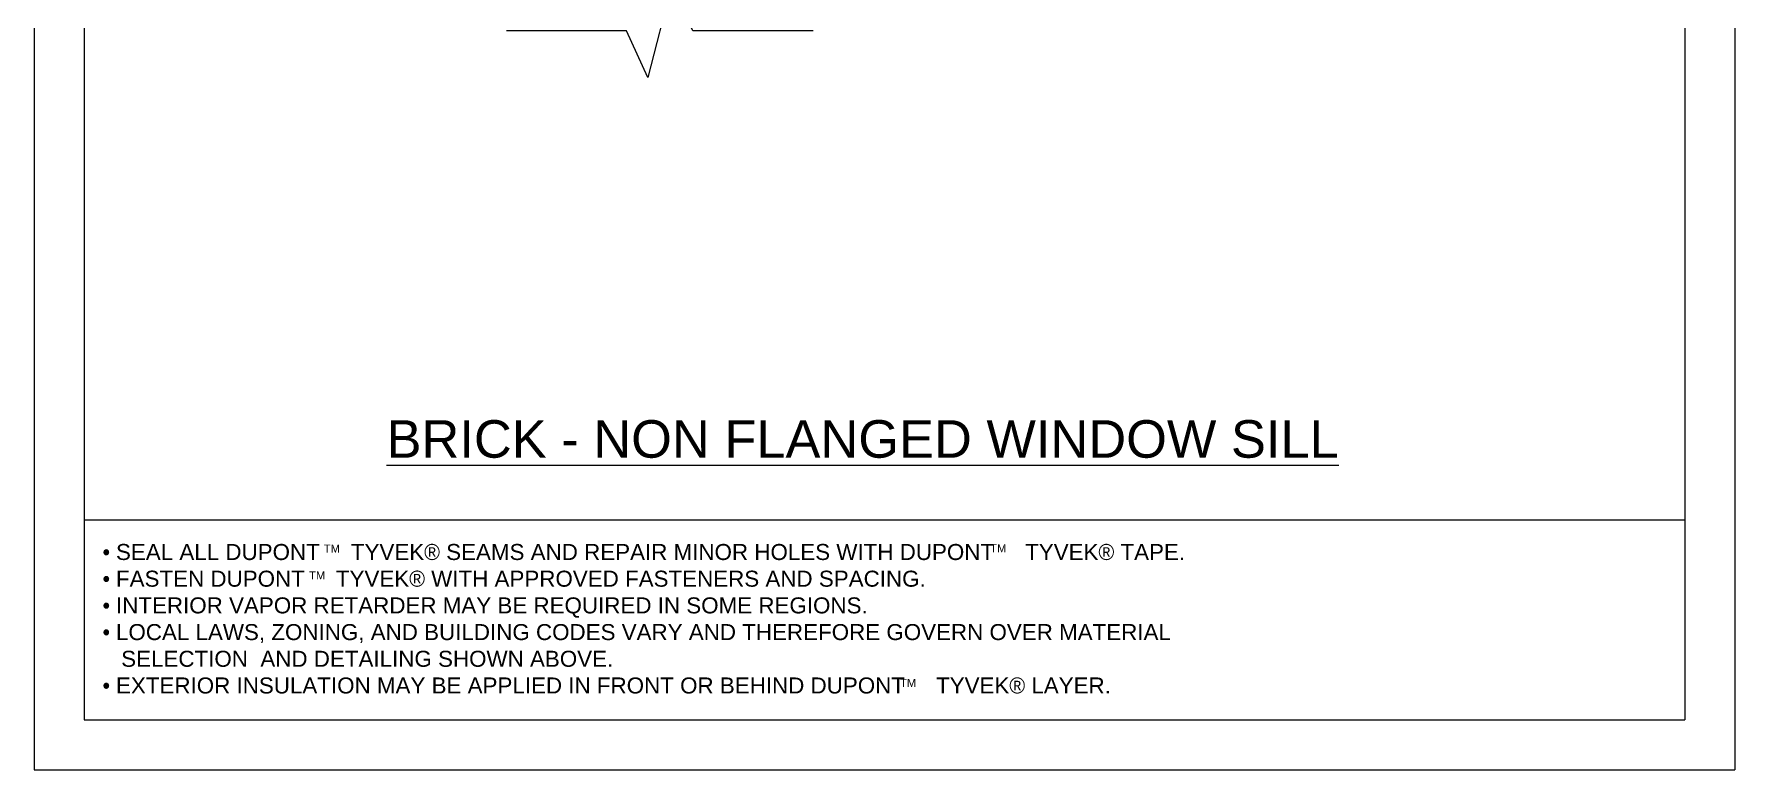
# Model space of a CAD drawing. Extents: x 0 to 848, y 0 to 627.
# Drawn here: x 0 to 25.5, y 0 to 11.03 of the extents above; entities that cross this region are included whole.
import ezdxf

# ---------------------------------------------------------------- set-up
doc = ezdxf.new("R2010")
doc.units = 0
doc.header["$LTSCALE"] = 2
doc.header["$MEASUREMENT"] = 0
doc.layers.get('DEFPOINTS').update_dxf_attribs({"linetype": 'CONTINUOUS'})
for name, color, linetype in [('8X11-TTB$0$B', 7, 'CONTINUOUS'), ('STRUCTURE', 252, 'CONTINUOUS'), ('TEXT', 7, 'CONTINUOUS')]:
    doc.layers.add(name, color=color, linetype=linetype)
doc.styles.add('DETAILS', font='sanss___.ttf', dxfattribs={"height": 1})

msp = doc.modelspace()

# ---------------------------------------------------------------- linework, layer by layer
at = {"layer": '8X11-TTB$0$B', "color": 7}
for p, q in [((0.7499999999999893, 32.25), (0.75, 0.7499999999999964)), ((24.75, 32.25000000000001), (24.75, 0.7499999999999964)), ((0.75, 3.749999999999996), (24.75, 3.749999999999996)), ((0.75, 0.7499999999999964), (24.75, 0.7499999999999964))]:
    msp.add_line(p, q, dxfattribs=at)
at = {"layer": 'DEFPOINTS'}
for p, q in [((-5.329070518200751e-15, 33), (0, -3.552713678800501e-15)), ((25.5, 33), (25.5, -3.552713678800501e-15)), ((0, -3.552713678800501e-15), (25.5, -3.552713678800501e-15))]:
    msp.add_line(p, q, dxfattribs=at)
at = {"layer": 'STRUCTURE', "elevation": 2.979996827461446e-09}
msp.add_lwpolyline([(11.68169397535345, 11.07751068259094), (9.875458643435621, 11.0775136384072), (9.559227935155548, 11.76283995194884), (9.204160015551352, 10.37847169491194), (8.881731000304526, 11.07751068259087), (7.081693975353453, 11.0775106825909)], dxfattribs=at)

# ---------------------------------------------------------------- texts
at = {"layer": 'TEXT', "attachment_point": 1, "style": 'DETAILS'}
for s, insert, char_height, width in [('{\\LBRICK - NON FLANGED WINDOW SILL}', (5.285025554840391, 5.241822860523169), 0.5625, 15.90370243262177), ('{\\fSymbol|b0|i0|c2|p18;· }SEAL ALL DUPONT     TYVEK{\\fSymbol|b0|i0|c2|p18;â} SEAMS AND REPAIR MINOR HOLES WITH DUPONT     TYVEK{\\fSymbol|b0|i0|c2|p18;â} TAPE.\\P{\\fSymbol|b0|i0|c2|p18;· }FASTEN DUPONT     TYVEK{\\fSymbol|b0|i0|c2|p18;â} WITH APPROVED FASTENERS AND SPACING.\\P{\\fSymbol|b0|i0|c2|p18;· }INTERIOR VAPOR RETARDER MAY BE REQUIRED IN SOME REGIONS.\\P{\\fSymbol|b0|i0|c2|p18;· }LOCAL LAWS, ZONING, AND BUILDING CODES VARY AND THEREFORE GOVERN OVER MATERIAL\\P   SELECTION  AND DETAILING SHOWN ABOVE.\\P{\\fSymbol|b0|i0|c2|p18;· }EXTERIOR INSULATION MAY BE APPLIED IN FRONT OR BEHIND DUPONT     TYVEK{\\fSymbol|b0|i0|c2|p18;â} LAYER.', (1.027317918761948, 3.386548770354997), 0.24, 17.75505460631339), ('TM', (4.344773299482402, 3.378448044389867), 0.12, 8.310000000000002), ('TM', (14.33469141423441, 3.382851523352949), 0.12, 8.310000000000002), ('TM', (4.124150968053737, 2.976885021724172), 0.12, 8.310000000000002), ('TM', (12.98285850313958, 1.364580890649247), 0.12, 8.310000000000002)]:
    msp.add_mtext(s, dxfattribs=dict(at, insert=insert, char_height=char_height, width=width))

doc.saveas('drawing.dxf')
